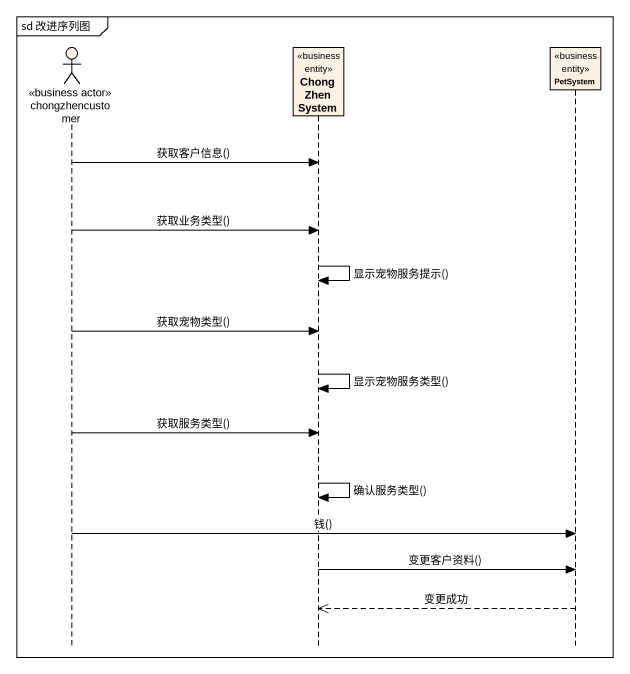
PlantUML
@startuml
mainframe sd 改进序列图
hide footbox
actor chongzhencustomer <<business actor>> #FCF2E3
participant ChongZhenSystem <<business entity>>
participant PetSystem <<business entity>>

chongzhencustomer -> ChongZhenSystem : 获取客户信息()
chongzhencustomer -> ChongZhenSystem : 获取业务类型()
ChongZhenSystem -> ChongZhenSystem : 显示宠物服务提示()
chongzhencustomer -> ChongZhenSystem : 获取宠物类型()
ChongZhenSystem -> ChongZhenSystem : 显示宠物服务类型()
chongzhencustomer -> ChongZhenSystem : 获取服务类型()
ChongZhenSystem -> ChongZhenSystem : 确认服务类型()
chongzhencustomer -> PetSystem : 钱()
ChongZhenSystem -> PetSystem : 变更客户资料()
PetSystem -->> ChongZhenSystem : 变更成功
@enduml
